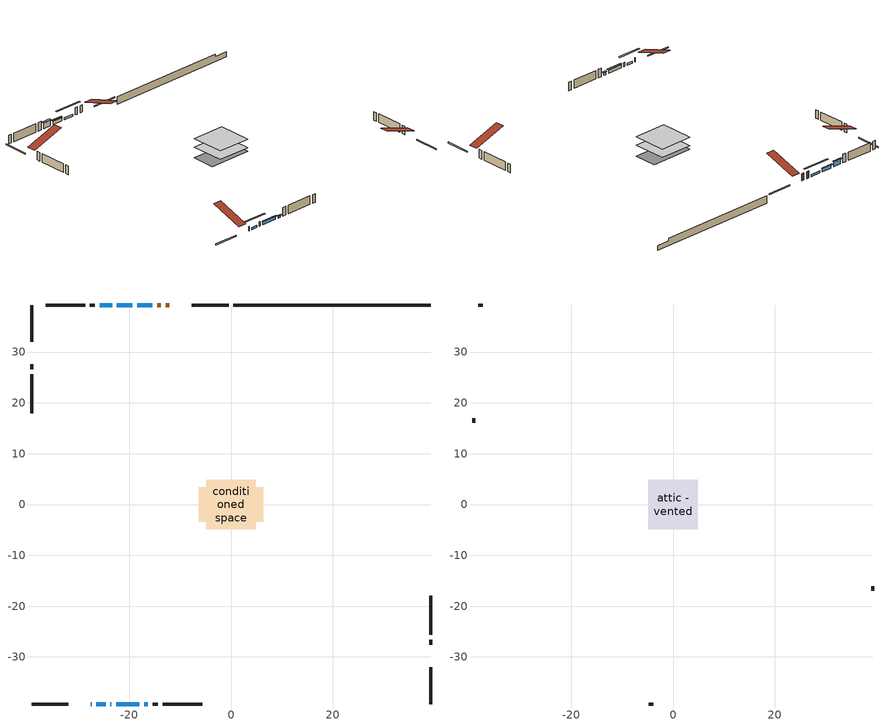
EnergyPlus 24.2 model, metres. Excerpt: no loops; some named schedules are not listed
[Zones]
conditioned space
 floor outside (Floor1 construction): -0.99,-0.99 -0.99,0.99 0.99,0.99 0.99,-0.99 z0.61
 floor adiabatic (AdiabaticFloorConstruction): -4.87,-4.87 -4.87,4.87 4.87,4.87 4.87,-4.87 z0.61
 floor foundation (Slab1 construction): -6.3,-3.4 -6.3,3.4 6.3,3.4 6.3,-3.4 z-1.52
 wall outside (RimJoist1 construction): -0.48,39.26 -7.76,39.26 / -39.26,-39.26 -31.98,-39.26 / -39.26,39.26 -39.26,31.98 / 39.26,-39.26 39.26,-31.98 z0.61:0.91
 wall outside (AdiabaticWallConstruction 1): -12.11,39.26 -12.85,39.26 / -13.78,39.26 -14.52,39.26 z0.61:2.64
 wall outside (AdiabaticWallConstruction): -27.63,-39.26 -27.42,-39.26 / -23.74,-39.26 -23.53,-39.26 z0.61:1.83; -15.45,39.26 -18.5,39.26 / -26.5,-39.26 -24.66,-39.26 z0.61:1.17; -19.43,39.26 -22.48,39.26 z0.61:1.53; -23.4,39.26 -25.84,39.26 z0.61:2.13; -22.6,-39.26 -18.03,-39.26 z0.61:1.52; -17.1,-39.26 -16.34,-39.26 z0.61:1.22
 wall outside (Wall1 construction): -26.77,39.26 -27.8,39.26 / -15.41,-39.26 -14.38,-39.26 / -39.26,27.63 -39.26,26.6 / 39.26,-27.63 39.26,-26.6 z0.61:3.05
 wall outside (Wall2 construction): -28.73,39.26 -36.48,39.26 / -13.45,-39.26 -5.71,-39.26 / -39.26,25.67 -39.26,17.92 / 39.26,-25.67 39.26,-17.92 z0.61:3.05
 wall foundation (FoundationWall1 construction): 0.45,39.26,-1.52 0.45,39.26,0.61 35.38,39.26,0.61 35.38,39.26,-0.09 39.26,39.26,-0.09 39.26,39.26,-1.52
 window (WindowConstruction 4): -27.63,-39.26 -27.42,-39.26 z0.61:1.83
 window (WindowConstruction 6): -15.45,39.26 -18.5,39.26 z0.61:1.17
 window (WindowConstruction 7): -26.49,-39.26 -24.67,-39.26 z0.61:1.17
 window (WindowConstruction 5): -23.74,-39.26 -23.53,-39.26 z0.61:1.83
 window (WindowConstruction): -19.43,39.26 -22.48,39.26 z0.61:1.52
 window (WindowConstruction 1): -23.4,39.26 -25.84,39.26 z0.61:2.13
 window (WindowConstruction 2): -22.6,-39.26 -18.03,-39.26 z0.61:1.52
 window (WindowConstruction 3): -17.1,-39.26 -16.34,-39.26 z0.61:1.22
 door (Door): -12.11,39.26 -12.85,39.26 z0.61:2.64
 door (Door 1): -13.78,39.26 -14.52,39.26 z0.61:2.64
 ceiling adiabatic (AdiabaticFloorConstruction): 4.87,-4.87 4.87,4.87 -4.87,4.87 -4.87,-4.87 z0.61
attic - vented
 floor to conditioned space (Floor2 construction Reversed): -4.86,-4.86 -4.86,4.86 4.86,4.86 4.86,-4.86 z3.05
 wall outside (Wall3 construction): -37.4,39.26 -38.33,39.26 / -4.78,-39.26 -3.85,-39.26 / -39.26,17 -39.26,16.07 / 39.26,-17 39.26,-16.07 z0.61:3.05
 roof outside (Roof1 construction): -11.18,39.26,3.05 -11.18,29.78,6.21 -8.69,29.78,6.21 -8.69,39.26,3.05; -28.56,-39.26,3.05 -28.56,-29.78,6.21 -31.05,-29.78,6.21 -31.05,-39.26,3.05; -39.26,28.56,3.05 -29.78,28.56,6.21 -29.78,31.05,6.21 -39.26,31.05,3.05; 39.26,-28.56,3.05 29.78,-28.56,6.21 29.78,-31.05,6.21 39.26,-31.05,3.05
shading: -21.14,39.26 -12.81,39.26 -12.81,39.67 -21.14,39.67 z3.81; -22.03,-39.26 -29.13,-39.26 -29.13,-39.67 -22.03,-39.67 z3.81; -22.68,39.26 -19.23,39.26 -19.23,39.67 -22.68,39.67 z1.73; -26.04,39.26 -23.2,39.26 -23.2,39.67 -26.04,39.67 z2.34; -17.83,-39.26 -22.8,-39.26 -22.8,-39.67 -17.83,-39.67 z1.73; -16.14,-39.26 -17.3,-39.26 -17.3,-39.67 -16.14,-39.67 z1.42
[Building]
Building 1: Terrain=Suburbs
[Site:Location]
Trenton AP_ON: Latitude {deg}=44.12; Longitude {deg}=-77.53; Time Zone {hr}=-5; Elevation {m}=86; Keep Site Location Information=Yes
[Site:GroundTemperature:Shallow]
3.8015, 1.8568, 1.70106, 2.62392, 6.3287, 10.0162, 13.2131, 15.2382, 15.4103, 13.7632, 10.6478, 7.07342
[Site:WaterMainsTemperature]
Calculation Method=Schedule; Temperature Schedule=mains temperature schedule
[Material] Roughness=Rough; Thermal Absorptance=0.9
Name | Thickness {m} | Conductivity {W/m-K} | Density {kg/m3} | Specific Heat {J/kg-K} | Solar Absorptance | Visible Absorptance
asphalt or fiberglass shingles | 0.00635 | 0.162714 | 1121.4 | 1465.45 | 0.4 | 0.4
ceiling loosefill ins | 0.0846667 | 0.0480833 | 16.02 | 1046.75 | 0.7 | 0.7
ceiling stud and cavity | 0.1397 | 0.0955869 | 65.682 | 1177.47 | 0.7 | 0.7
concrete 4.0 in. | 0.1016 | 1.803125 | 2242.8 | 837.4 | 0.7 | 0.7
concrete 8.0 in. | 0.2032 | 1.803125 | 2242.8 | 837.4 | 0.7 | 0.7
door material | 0.04445 | 0.188738 | 512.64 | 1214.23 | 0.7 | 0.7
door material 1 | 0.04445 | 0.327969 | 512.64 | 1214.23 | 0.7 | 0.7
floor covering | 0.0127 | 0.0433444 | 54.468 | 1339.84 | 0.6 | 0.6
floor rigid ins; wall rigid ins | 0.512978 | 0.029427 | 32.04 | 1214.23 | 0.7 | 0.7
floor stud and cavity | 0.1397 | 0.0764186 | 92.3553 | 1139.71 | 0.7 | 0.7
floor stud and cavity 1 | 0.1397 | 1.75129 | 37.0049 | 1207.88 | 0.7 | 0.7
furniture material conditioned space 1 | 0.1524 | 0.115458 | 640.8 | 1214.23 | 0.6 | 0.6
gypsum board | 0.0127 | 0.160291 | 801 | 837.4 | 0.6 | 0.6
gypsum board 1 | 0.0127 | 0.160291 | 801 | 837.4 | 0.7 | 0.7
osb sheathing 0.5 in. | 0.0127 | 0.115458 | 512.64 | 1214.23 | 0.7 | 0.7
osb sheathing 0.75 in. | 0.01905 | 0.115458 | 512.64 | 1214.23 | 0.7 | 0.7
osb sheathing 2.0 in. | 0.0508 | 0.115458 | 512.64 | 1214.23 | 0.7 | 0.7
rim joist stud and cavity | 0.0508 | 0.175295 | 125.044 | 1163.47 | 0.6 | 0.6
wall stud and cavity | 0.1397 | 0.114156 | 139.0536 | 1170.24 | 0.7 | 0.7
wall stud and cavity 1 | 0.1397 | 0.116675 | 139.0536 | 1170.24 | 0.7 | 0.7
wall stud and cavity 2 | 0.0889 | 6.9971 | 50.32683 | 1063.81 | 0.6 | 0.6
wall stud and cavity 3 | 0.0889 | 0.380278 | 52.3479 | 1209.89 | 0.7 | 0.7
wall stud and cavity 4 | 0.0889 | 0.391764 | 83.0341 | 1211.67 | 0.7 | 0.7
wood siding | 0.0254 | 0.102417 | 544.68 | 1172.36 | 0.4 | 0.4
wood siding 1 | 0.00254 | 0.102417 | 544.68 | 1172.36 | 0.4 | 0.4
wood siding 2; wood siding 3; wood siding 4 | 0.0254 | 0.102417 | 544.68 | 1172.36 | 0.7 | 0.7
[WindowMaterial:SimpleGlazingSystem]
Name | U-Factor {W/m2-K} | Solar Heat Gain Coefficient
WindowMaterial | 2.45346 | 0.62
WindowMaterial 1 | 2.367726 | 0.65
WindowMaterial 2 | 2.58292 | 0.56
WindowMaterial 3 | 4.98699 | 0.61
WindowMaterial 4 | 2.67661 | 0.51
WindowMaterial 5 | 2.54034 | 0.58
WindowMaterial 6 | 2.57895 | 0.56
[Construction]
AdiabaticFloorConstruction: floor stud and cavity 1, floor rigid ins, osb sheathing 0.75 in., floor covering
AdiabaticWallConstruction: wood siding 3, wall rigid ins, wall stud and cavity 3, gypsum board
AdiabaticWallConstruction 1: wood siding 4, wall rigid ins, wall stud and cavity 3, gypsum board
Door: door material
Door 1: door material 1
Floor1 construction: floor stud and cavity, osb sheathing 0.75 in., floor covering
Floor2 construction Reversed: gypsum board, ceiling stud and cavity, ceiling loosefill ins
FoundationWall1 construction: concrete 8.0 in., gypsum board 1
furniture construction conditioned space 1: furniture material conditioned space 1
PartitionWallConstruction: gypsum board, wall stud and cavity 4, gypsum board
RimJoist1 construction: wood siding 2, osb sheathing 2.0 in., rim joist stud and cavity
Roof1 construction: asphalt or fiberglass shingles
Slab1 construction: concrete 4.0 in.
Wall1 construction: wood siding, osb sheathing 0.5 in., wall stud and cavity, gypsum board
Wall2 construction: wood siding, osb sheathing 0.5 in., wall stud and cavity 1, gypsum board
Wall3 construction: wood siding 1, wall stud and cavity 2
WindowConstruction; WindowConstruction 2: WindowMaterial
WindowConstruction 1: WindowMaterial 1
WindowConstruction 3: WindowMaterial 2
WindowConstruction 4: WindowMaterial 3
WindowConstruction 5: WindowMaterial 4
WindowConstruction 6: WindowMaterial 5
WindowConstruction 7: WindowMaterial 6
[Zone] Multiplier=1; Part of Total Floor Area=Yes
Name | Volume {m3}
attic - vented | 48.5399
conditioned space | 433.5
[Space]
Name | Zone | Volume {m3}
attic - vented 1 | attic - vented | 48.5399
conditioned space 1 | conditioned space | 433.5
[ZoneInfiltration:EffectiveLeakageArea]
infil attic - vented 1: Zone or Space=attic - vented 1; Schedule=Always On Discrete; Effective Air Leakage Area {cm2}=4130.62; Stack Coefficient=0.00038922; Wind Coefficient=1.33296e-05
[ZoneMixing]
whole house fan mix: Zone or Space=attic - vented; Schedule=Always On Continuous; Design Flow Rate Calculation Method=Flow/Zone; Design Flow Rate {m3/s}=0; Source Zone or Space=conditioned space
[SurfaceProperty:ExposedFoundationPerimeter]
Slab1: Exposed Perimeter Calculation Method=TotalExposedPerimeter; Total Exposed Perimeter {m}=38.812
[InternalMass] Zone or ZoneList=conditioned space; Space or SpaceList=conditioned space 1
Name | Construction | Surface Area {m2}
furniture mass conditioned space 1 | furniture construction conditioned space 1 | 73.7439
partition wall mass | PartitionWallConstruction | 184.36
[Lights]
interior lighting: Zone or ZoneList or Space or SpaceList=conditioned space 1; Schedule=interior lighting schedule; Design Level Calculation Method=LightingLevel; Lighting Level {W}=343.2; Return Air Fraction=0; Fraction Radiant=0.6; Fraction Visible=0.2; Fraction Replaceable=1
[People]
occupants: Zone or ZoneList or Space or SpaceList=conditioned space 1; Number of People Schedule=occupants schedule; Number of People Calculation Method=People; Number of People=3; Fraction Radiant=0.314171; Sensible Heat Fraction=0.56303; Activity Level Schedule=occupants activity schedule; Carbon Dioxide Generation Rate {m3/s-W}=0; Enable ASHRAE 55 Comfort Warnings=No; Mean Radiant Temperature Calculation Type=EnclosureAveraged
[ElectricEquipment] Zone or ZoneList or Space or SpaceList=conditioned space 1; Design Level Calculation Method=EquipmentLevel
Name | Schedule | Design Level {W} | Fraction Latent | Fraction Radiant | Fraction Lost
clothes dryer | clothes dryer schedule | 140.772 | 0.015 | 0.081 | 0.85
clothes washer | clothes washer schedule | 32.1985 | 0.03 | 0.162 | 0.7
cooking range | cooking range schedule | 215.147 | 0.08 | 0.432 | 0.2
dishwasher | dishwasher schedule | 66.8632 | 0.3 | 0.18 | 0.4
fridge | fridge schedule | 72.9452 | 0 | 0.6 | 0
mech vent bath fan 0 | mech vent bath fan 0 schedule | 43 | 0 | 0 | 1
mech vent house fan | mech vent house fan schedule | 0 | 0 | 0 | 1
mech vent house fan cfis | mech vent house fan cfis schedule | 0 | 0 | 0 | 0
misc plug loads | misc plug loads schedule | 494.7 | 0.045 | 0.513 | 0.1
whole house fan | Always On Discrete | 0 | 0 | 0 | 1
[OtherEquipment] Zone or ZoneList or Space or SpaceList=conditioned space 1; Design Level Calculation Method=EquipmentLevel
Name | Fuel Type | Schedule | Design Level {W} | Fraction Latent | Fraction Radiant | Fraction Lost
clothes dryer 1 | Electricity | clothes dryer schedule | 0 | 0.015 | 0.081 | 0.85
cooking range 1 | Electricity | cooking range schedule | 0 | 0.08 | 0.432 | 0.2
general water use latent | None | general water use schedule | 62.594 | 1 | 0 | 0
general water use sensible | None | general water use schedule | -61.6891 | 0 | 0.6 | 0
mech vent house fan latent load | None | Always On Discrete | 0 | 1 | 0 | 0
mech vent house fan sensible load | None | Always On Discrete | 0 | 0 | 0 | 0
water heater energy adjustment1 | NaturalGas | Always On Discrete | 0.01 | 0 | 0 | 1
[ZoneInfiltration:DesignFlowRate] Zone or ZoneList or Space or SpaceList=conditioned space 1; Schedule=Always On Discrete; Design Flow Rate Calculation Method=Flow/Zone; Design Flow Rate {m3/s}=0
infil flow; natural vent flow; whole house fan flow
[ZoneControl:Thermostat]
conditioned space Thermostat: Zone or ZoneList=conditioned space; Control Type Schedule=conditioned space Thermostat Schedule; Control 1=conditioned space temperature setpoint; Temperature Difference Between Cutout And Setpoint {deltaC}=0
[ZoneHVAC:Baseboard:Convective:Electric]
electric baseboard: Availability Schedule=Always On Discrete; Heating Design Capacity {W}=13835.9; Efficiency=1
[AirLoopHVAC:UnitarySystem]
unit heater unitary system: Control Type=Load; Controlling Zone or Thermostat Location=conditioned space; Dehumidification Control Type=None; Availability Schedule=Always On Discrete; Supply Fan=unit heater supply fan; Fan Placement=BlowThrough; Supply Air Fan Operating Mode Schedule=unit heater auto fan schedule; Heating Coil=unit heater htg coil; DX Heating Coil Sizing Ratio=1; Use DOAS DX Cooling Coil=No; Minimum Supply Air Temperature {C}=2; Latent Load Control=SensibleOnlyLoadControl; Cooling Supply Air Flow Rate Method=None; Heating Supply Air Flow Rate Method=SupplyAirFlowRate; Heating Supply Air Flow Rate {m3/s}=0.00141584; No Load Supply Air Flow Rate Method=SupplyAirFlowRate; No Load Supply Air Flow Rate {m3/s}=0; No Load Supply Air Flow Rate Control Set To Low Speed=Yes; Maximum Supply Air Temperature {C}=48.8889; Maximum Outdoor Dry-Bulb Temperature for Supplemental Heater Operation {C}=21; Ancillary On-Cycle Electric Power {W}=0; Ancillary Off-Cycle Electric Power {W}=0
[Fan:SystemModel]
unit heater supply fan: Availability Schedule=Always On Discrete; Design Maximum Air Flow Rate {m3/s}=0.00141584; Speed Control Method=Discrete; Electric Power Minimum Flow Rate Fraction=0.2; Design Pressure Rise {Pa}=500; Motor Efficiency=1; Motor In Air Stream Fraction=1; Design Electric Power Consumption {W}=Autosize; Design Power Sizing Method=PowerPerFlow; Electric Power Per Unit Flow Rate {W/(m3/s)}=1e-06; Electric Power Per Unit Flow Rate Per Unit Pressure {W/((m3/s)-Pa)}=1.66667; Fan Total Efficiency=0.7; Motor Loss Radiative Fraction=0; Number of Speeds=1; Speed Flow Fraction 1=1; Speed Electric Power Fraction 1=1
[Coil:Heating:Fuel]
unit heater htg coil: Availability Schedule=Always On Discrete; Fuel Type=NaturalGas; Burner Efficiency=0.3; Nominal Capacity {W}=0.293071; On Cycle Parasitic Electric Load {W}=0; Off Cycle Parasitic Fuel Load {W}=0
[Zone equipment]
conditioned space: electric baseboard, unit heater unitary system
[Foundation:Kiva]
Foundation Kiva 1: Initial Indoor Air Temperature {C}=18; Wall Height Above Grade {m}=0.609996; Wall Depth Below Slab {m}=0.2032
[Foundation:Kiva:Settings]
Soil Conductivity {W/m-K}=0.849921; Soil Density {kg/m3}=1842.3; Soil Specific Heat {J/kg-K}=418.7; Ground Solar Absorptivity=0.9; Ground Thermal Absorptivity=0.9; Ground Surface Roughness {m}=0.03; Far-Field Width {m}=40; Deep-Ground Boundary Condition=ZeroFlux; Deep-Ground Depth {m}=40; Minimum Cell Dimension {m}=0.2; Maximum Cell Growth Coefficient=3; Simulation Timestep=Timestep
[Exterior:Lights]
exterior lighting: Schedule=exterior lighting schedule; Design Level {W}=75.6
[EnergyManagementSystem:GlobalVariable]
infil_program_Qfan
infil_program_Qinf
natural_vent_program_Qnv
natural_vent_program_Qwhf
[EnergyManagementSystem:Sensor]
Name | Output:Variable or Output:Meter Index Key | Output:Variable or Output:Meter
airflow_gain | infil flow | Infiltration Sensible Heat Gain Energy
airflow_gain_1 | natural vent flow | Infiltration Sensible Heat Gain Energy
airflow_gain_2 | whole house fan flow | Infiltration Sensible Heat Gain Energy
airflow_loss | infil flow | Infiltration Sensible Heat Loss Energy
airflow_loss_1 | natural vent flow | Infiltration Sensible Heat Loss Energy
airflow_loss_2 | whole house fan flow | Infiltration Sensible Heat Loss Energy
clg_load_cond |  | Cooling:EnergyTransfer:Zone:CONDITIONED SPACE
clg_sp_s; clg_sp_s_1 | cooling setpoint | Schedule Value
clothes_dryer_exhaust_0_sch_s | clothes dryer exhaust 0 schedule | Schedule Value
conditioned_space_clg_unmet_s | conditioned space | Zone Cooling Setpoint Not Met Time
conditioned_space_htg_unmet_s | conditioned space | Zone Heating Setpoint Not Met Time
cool_season | cooling season schedule | Schedule Value
fridge_tin_s | conditioned space | Zone Mean Air Temperature
htg_load_cond |  | Heating:EnergyTransfer:Zone:CONDITIONED SPACE
htg_sp_s; htg_sp_s_1 | heating setpoint | Schedule Value
ig_ee_conv | clothes dryer | Electric Equipment Convective Heating Energy
ig_ee_conv_2 | cooking range | Electric Equipment Convective Heating Energy
ig_ee_conv_4 | fridge | Electric Equipment Convective Heating Energy
ig_ee_conv_5 | misc plug loads | Electric Equipment Convective Heating Energy
ig_ee_conv_6 | whole house fan | Electric Equipment Convective Heating Energy
ig_ee_rad | clothes dryer | Electric Equipment Radiant Heating Energy
ig_ee_rad_2 | cooking range | Electric Equipment Radiant Heating Energy
ig_ee_rad_4 | fridge | Electric Equipment Radiant Heating Energy
ig_ee_rad_5 | misc plug loads | Electric Equipment Radiant Heating Energy
ig_ee_rad_6 | whole house fan | Electric Equipment Radiant Heating Energy
ig_lgt_conv | interior lighting | Lights Convective Heating Energy
ig_lgt_rad | interior lighting | Lights Radiant Heating Energy
ig_lgt_vis | interior lighting | Lights Visible Radiation Heating Energy
ig_oe_conv | clothes dryer 1 | Other Equipment Convective Heating Energy
ig_oe_conv_1 | cooking range 1 | Other Equipment Convective Heating Energy
ig_oe_conv_2 | general water use latent | Other Equipment Convective Heating Energy
ig_oe_conv_3 | general water use sensible | Other Equipment Convective Heating Energy
ig_oe_conv_4 | water heater energy adjustment1 | Other Equipment Convective Heating Energy
ig_oe_rad | clothes dryer 1 | Other Equipment Radiant Heating Energy
ig_oe_rad_1 | cooking range 1 | Other Equipment Radiant Heating Energy
ig_oe_rad_2 | general water use latent | Other Equipment Radiant Heating Energy
ig_oe_rad_3 | general water use sensible | Other Equipment Radiant Heating Energy
ig_oe_rad_4 | water heater energy adjustment1 | Other Equipment Radiant Heating Energy
ig_ppl_conv | occupants | People Convective Heating Energy
ig_ppl_rad | occupants | People Radiant Heating Energy
im_conv | furniture mass conditioned space 1 | Surface Inside Face Convection Heat Gain Energy
im_conv_1 | partition wall mass | Surface Inside Face Convection Heat Gain Energy
im_ig | furniture mass conditioned space 1 | Surface Inside Face Internal Gains Radiation Heat Gain Energy
im_ig_1 | partition wall mass | Surface Inside Face Internal Gains Radiation Heat Gain Energy
im_lgt | furniture mass conditioned space 1 | Surface Inside Face Lights Radiation Heat Gain Energy
im_lgt_1 | partition wall mass | Surface Inside Face Lights Radiation Heat Gain Energy
im_sol | furniture mass conditioned space 1 | Surface Inside Face Solar Radiation Heat Gain Energy
im_sol_1 | partition wall mass | Surface Inside Face Solar Radiation Heat Gain Energy
im_surf | furniture mass conditioned space 1 | Surface Inside Face Net Surface Thermal Radiation Heat Gain Energy
im_surf_1 | partition wall mass | Surface Inside Face Net Surface Thermal Radiation Heat Gain Energy
mech_vent_bath_fan_0_sch_s | mech vent bath fan 0 schedule | Schedule Value
mv_conv | mech vent bath fan 0 | Electric Equipment Convective Heating Energy
mv_conv_1 | mech vent house fan | Electric Equipment Convective Heating Energy
mv_conv_2 | mech vent house fan cfis | Electric Equipment Convective Heating Energy
mv_conv_3 | mech vent house fan latent load | Other Equipment Convective Heating Energy
mv_conv_4 | mech vent house fan sensible load | Other Equipment Convective Heating Energy
mv_rad | mech vent bath fan 0 | Electric Equipment Radiant Heating Energy
mv_rad_1 | mech vent house fan | Electric Equipment Radiant Heating Energy
mv_rad_2 | mech vent house fan cfis | Electric Equipment Radiant Heating Energy
mv_rad_3 | mech vent house fan latent load | Other Equipment Radiant Heating Energy
mv_rad_4 | mech vent house fan sensible load | Other Equipment Radiant Heating Energy
natural_vent_s | natural vent schedule | Schedule Value
out_pb_s |  | Site Outdoor Air Barometric Pressure
out_wt_s |  | Site Outdoor Air Humidity Ratio
site_vw_s |  | Site Wind Speed
ss_back_out | Window1 | Surface Window Shortwave from Zone Back Out Window Heat Transfer Rate
ss_back_out_1 | Window10 | Surface Window Shortwave from Zone Back Out Window Heat Transfer Rate
ss_back_out_2 | Window12 | Surface Window Shortwave from Zone Back Out Window Heat Transfer Rate
ss_back_out_3 | Window2 | Surface Window Shortwave from Zone Back Out Window Heat Transfer Rate
ss_back_out_4 | Window3 | Surface Window Shortwave from Zone Back Out Window Heat Transfer Rate
ss_back_out_5 | Window5 | Surface Window Shortwave from Zone Back Out Window Heat Transfer Rate
ss_back_out_6 | Window6 | Surface Window Shortwave from Zone Back Out Window Heat Transfer Rate
ss_back_out_7 | Window9 | Surface Window Shortwave from Zone Back Out Window Heat Transfer Rate
ss_conv | Door1 | Surface Inside Face Convection Heat Gain Energy
ss_conv_1 | Door2 | Surface Inside Face Convection Heat Gain Energy
ss_conv_2 | Window1 | Surface Inside Face Convection Heat Gain Energy
ss_conv_3 | Window10 | Surface Inside Face Convection Heat Gain Energy
ss_conv_4 | Window12 | Surface Inside Face Convection Heat Gain Energy
ss_conv_5 | Window2 | Surface Inside Face Convection Heat Gain Energy
ss_conv_6 | Window3 | Surface Inside Face Convection Heat Gain Energy
ss_conv_7 | Window5 | Surface Inside Face Convection Heat Gain Energy
ss_conv_8 | Window6 | Surface Inside Face Convection Heat Gain Energy
ss_conv_9 | Window9 | Surface Inside Face Convection Heat Gain Energy
ss_ig | Door1 | Surface Inside Face Internal Gains Radiation Heat Gain Energy
ss_ig_1 | Door2 | Surface Inside Face Internal Gains Radiation Heat Gain Energy
ss_ig_2 | Window1 | Surface Inside Face Internal Gains Radiation Heat Gain Energy
ss_ig_3 | Window10 | Surface Inside Face Internal Gains Radiation Heat Gain Energy
ss_ig_4 | Window12 | Surface Inside Face Internal Gains Radiation Heat Gain Energy
ss_ig_5 | Window2 | Surface Inside Face Internal Gains Radiation Heat Gain Energy
ss_ig_6 | Window3 | Surface Inside Face Internal Gains Radiation Heat Gain Energy
ss_ig_7 | Window5 | Surface Inside Face Internal Gains Radiation Heat Gain Energy
ss_ig_8 | Window6 | Surface Inside Face Internal Gains Radiation Heat Gain Energy
ss_ig_9 | Window9 | Surface Inside Face Internal Gains Radiation Heat Gain Energy
ss_lgt | Door1 | Surface Inside Face Lights Radiation Heat Gain Energy
ss_lgt_1 | Door2 | Surface Inside Face Lights Radiation Heat Gain Energy
ss_sol | Door1 | Surface Inside Face Solar Radiation Heat Gain Energy
ss_sol_1 | Door2 | Surface Inside Face Solar Radiation Heat Gain Energy
ss_surf | Door1 | Surface Inside Face Net Surface Thermal Radiation Heat Gain Energy
ss_surf_1 | Door2 | Surface Inside Face Net Surface Thermal Radiation Heat Gain Energy
ss_surf_2 | Window1 | Surface Inside Face Net Surface Thermal Radiation Heat Gain Energy
ss_surf_3 | Window10 | Surface Inside Face Net Surface Thermal Radiation Heat Gain Energy
ss_surf_4 | Window12 | Surface Inside Face Net Surface Thermal Radiation Heat Gain Energy
ss_surf_5 | Window2 | Surface Inside Face Net Surface Thermal Radiation Heat Gain Energy
ss_surf_6 | Window3 | Surface Inside Face Net Surface Thermal Radiation Heat Gain Energy
ss_surf_7 | Window5 | Surface Inside Face Net Surface Thermal Radiation Heat Gain Energy
ss_surf_8 | Window6 | Surface Inside Face Net Surface Thermal Radiation Heat Gain Energy
ss_surf_9 | Window9 | Surface Inside Face Net Surface Thermal Radiation Heat Gain Energy
ss_trans_in | Window1 | Surface Window Transmitted Solar Radiation Rate
ss_trans_in_1 | Window10 | Surface Window Transmitted Solar Radiation Rate
ss_trans_in_2 | Window12 | Surface Window Transmitted Solar Radiation Rate
ss_trans_in_3 | Window2 | Surface Window Transmitted Solar Radiation Rate
ss_trans_in_4 | Window3 | Surface Window Transmitted Solar Radiation Rate
ss_trans_in_5 | Window5 | Surface Window Transmitted Solar Radiation Rate
ss_trans_in_6 | Window6 | Surface Window Transmitted Solar Radiation Rate
ss_trans_in_7 | Window9 | Surface Window Transmitted Solar Radiation Rate
ss_trans_out | Window1 | Surface Inside Face Initial Transmitted Diffuse Transmitted Out Window Solar Radiation Rate
ss_trans_out_1 | Window10 | Surface Inside Face Initial Transmitted Diffuse Transmitted Out Window Solar Radiation Rate
ss_trans_out_2 | Window12 | Surface Inside Face Initial Transmitted Diffuse Transmitted Out Window Solar Radiation Rate
ss_trans_out_3 | Window2 | Surface Inside Face Initial Transmitted Diffuse Transmitted Out Window Solar Radiation Rate
ss_trans_out_4 | Window3 | Surface Inside Face Initial Transmitted Diffuse Transmitted Out Window Solar Radiation Rate
ss_trans_out_5 | Window5 | Surface Inside Face Initial Transmitted Diffuse Transmitted Out Window Solar Radiation Rate
ss_trans_out_6 | Window6 | Surface Inside Face Initial Transmitted Diffuse Transmitted Out Window Solar Radiation Rate
ss_trans_out_7 | Window9 | Surface Inside Face Initial Transmitted Diffuse Transmitted Out Window Solar Radiation Rate
s_conv | Floor1 | Surface Inside Face Convection Heat Gain Energy
s_conv_1 | Floor2 | Surface Inside Face Convection Heat Gain Energy
s_conv_10 | Wall1:0 | Surface Inside Face Convection Heat Gain Energy
s_conv_11 | Wall1:180 | Surface Inside Face Convection Heat Gain Energy
s_conv_12 | Wall1:270 | Surface Inside Face Convection Heat Gain Energy
s_conv_13 | Wall1:90 | Surface Inside Face Convection Heat Gain Energy
s_conv_14 | Wall2:0 | Surface Inside Face Convection Heat Gain Energy
s_conv_15 | Wall2:180 | Surface Inside Face Convection Heat Gain Energy
s_conv_16 | Wall2:270 | Surface Inside Face Convection Heat Gain Energy
s_conv_17 | Wall2:90 | Surface Inside Face Convection Heat Gain Energy
